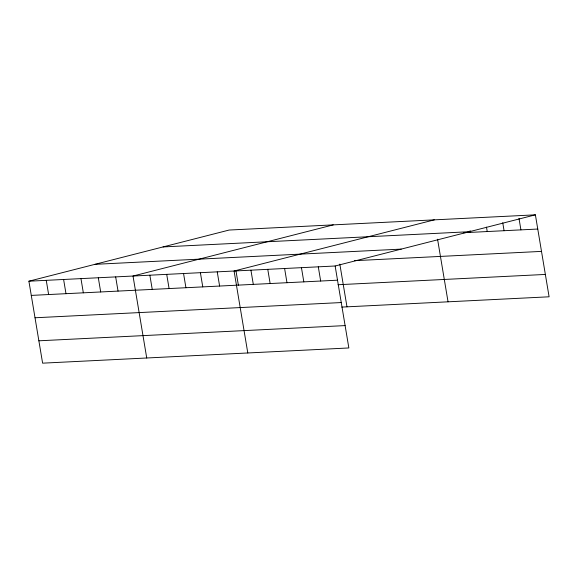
<?xml version="1.0" encoding="UTF-8"?>
<svg xmlns="http://www.w3.org/2000/svg" width="578" height="578" viewBox="0 0 578 578"><rect width="100%" height="100%" fill="white"/><g stroke="black" fill="none" stroke-linecap="round" stroke-linejoin="round"><path stroke-width="0.87" d="M28.9 281.204L335.139 265.996L348.852 347.956L42.613 363.165L28.9 281.204L229.148 230.044L535.387 214.835L549.1 296.796L341.779 307.091M333.268 224.878L133.019 276.038L146.733 357.992M434.324 219.857L234.076 271.017L247.796 352.97M335.139 265.996L535.387 214.835M163.068 246.929L469.3 231.72M463.296 232.732L537.764 229.04M94.98 264.327L401.219 249.111M354.459 260.685L541.507 251.394M31.277 295.409L337.516 280.193M338.036 284.73L545.357 274.434M35.02 317.77L341.258 302.554M38.87 340.803L345.109 325.595M518.986 218.332L520.915 229.871M502.737 222.718L504.074 230.709M486.488 227.111L487.232 231.547M470.095 230.608L470.391 232.385M437.568 239.213L448.044 301.81M339.828 264.095L346.981 306.831M318.297 266.834L320.667 281.031M301.449 267.672L303.826 281.869M284.607 268.503L286.984 282.707M267.766 269.341L270.143 283.545M250.924 270.179L253.301 284.376M236.005 271.039L238.382 285.214M217.234 271.855L219.611 286.052M200.393 272.686L202.77 286.89M183.551 273.524L185.928 287.728M166.71 274.362L169.087 288.559M149.861 275.2L152.238 289.397M115.665 276.898L118.042 291.095M98.311 277.758L100.688 291.962M80.963 278.618L83.333 292.822M63.609 279.485L65.986 293.682M46.254 280.344L48.631 294.549"/></g></svg>
